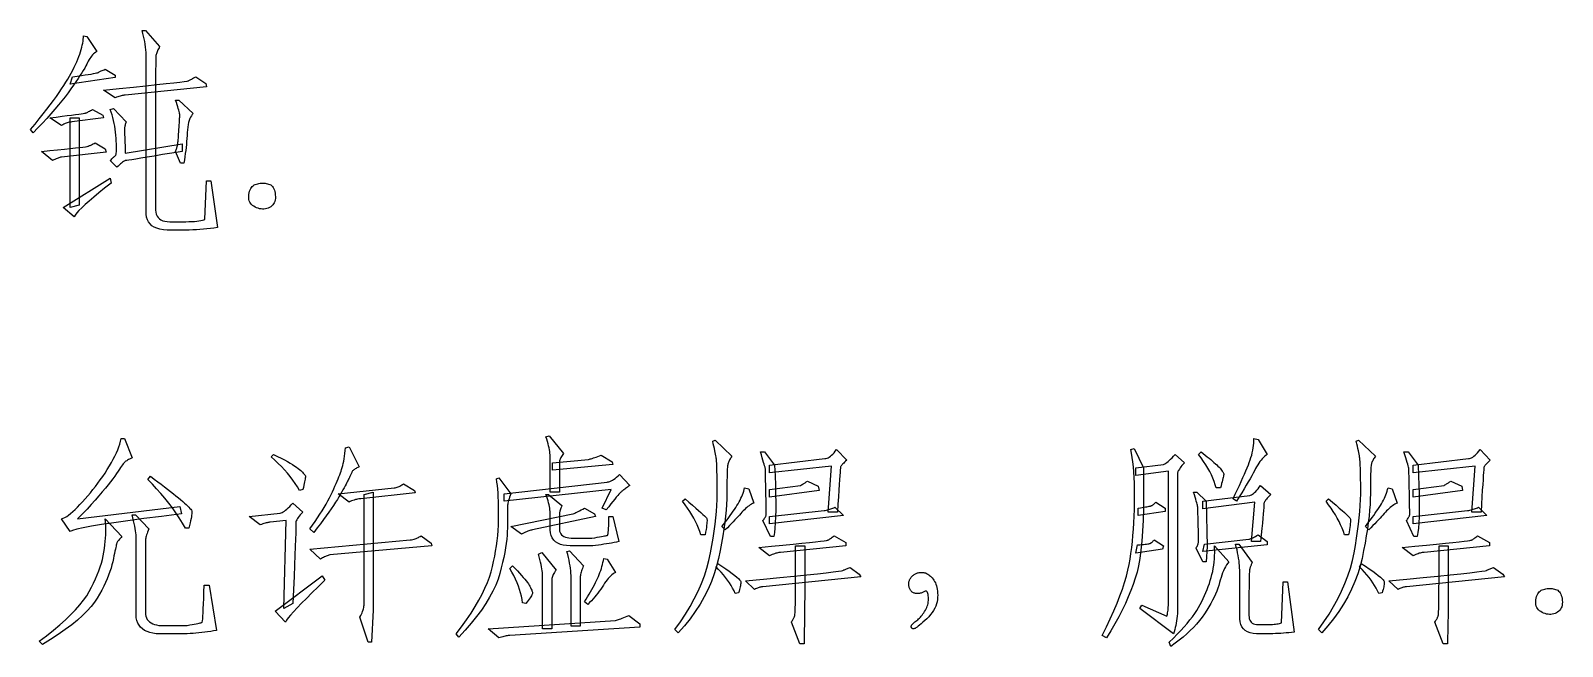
# Model space of a CAD drawing. Extents: x 0 to 420, y 0 to 297.
# Drawn here: x 310.85 to 342.99, y 127.74 to 140.65 of the extents above; entities that cross this region are included whole.
import ezdxf

# ---------------------------------------------------------------- set-up
doc = ezdxf.new("R2010")
doc.units = 0

msp = doc.modelspace()

# ---------------------------------------------------------------- linework, layer by layer
at = {"color": 7, "lineweight": 25}
for points in [[(312.048, 139.981), (312.032, 139.947), (312.012, 139.908), (311.987, 139.864), (311.958, 139.816), (311.925, 139.763), (311.888, 139.705), (311.847, 139.643), (311.801, 139.576), (311.751, 139.504), (311.697, 139.427), (311.638, 139.347), (311.575, 139.264), (311.507, 139.178), (311.435, 139.09), (311.358, 138.999), (311.277, 138.905), (311.191, 138.809), (311.101, 138.71), (311.005, 138.608), (310.906, 138.504), (310.853, 138.574), (310.945, 138.688), (311.033, 138.797), (311.115, 138.901), (311.192, 139.001), (311.264, 139.095), (311.331, 139.185), (311.393, 139.27), (311.449, 139.351), (311.501, 139.426), (311.547, 139.497), (311.59, 139.565), (311.63, 139.631), (311.668, 139.696), (311.703, 139.759), (311.736, 139.82), (311.767, 139.88), (311.795, 139.938), (311.82, 139.995), (311.843, 140.05), (311.864, 140.104), (311.882, 140.156), (311.899, 140.206), (311.913, 140.254), (311.926, 140.301), (311.936, 140.345), (311.945, 140.389), (311.952, 140.43), (311.957, 140.469), (311.959, 140.507), (311.96, 140.543), (312.031, 140.526), (312.242, 140.209), (312.218, 140.194), (312.195, 140.178), (312.173, 140.159), (312.152, 140.139), (312.132, 140.117), (312.113, 140.093), (312.095, 140.068), (312.079, 140.041), (312.063, 140.012)], [(313.481, 140.113), (313.479, 140.066), (313.478, 139.958), (313.476, 139.789), (313.475, 139.559), (313.474, 139.267), (313.474, 138.913), (313.473, 138.499), (313.473, 138.023), (313.472, 137.486), (313.472, 136.887), (313.478, 136.84), (313.49, 136.798), (313.506, 136.761), (313.528, 136.729), (313.556, 136.702), (313.588, 136.68), (313.626, 136.663), (313.669, 136.651), (313.717, 136.643), (313.771, 136.641), (314.035, 136.641), (314.106, 136.641), (314.172, 136.643), (314.232, 136.646), (314.288, 136.649), (314.338, 136.654), (314.383, 136.66), (314.422, 136.667), (314.457, 136.675), (314.486, 136.684), (314.509, 136.694), (314.544, 137.502), (314.632, 137.502), (314.773, 136.518), (314.699, 136.508), (314.625, 136.499), (314.551, 136.491), (314.478, 136.484), (314.404, 136.478), (314.33, 136.474), (314.256, 136.47), (314.182, 136.467), (314.108, 136.466), (314.035, 136.465), (313.718, 136.465), (313.638, 136.472), (313.566, 136.484), (313.502, 136.503), (313.445, 136.527), (313.397, 136.557), (313.358, 136.594), (313.326, 136.636), (313.302, 136.684), (313.286, 136.739), (313.279, 136.799), (313.279, 140.069), (313.278, 140.128), (313.275, 140.187), (313.271, 140.246), (313.265, 140.305), (313.257, 140.363), (313.247, 140.421), (313.236, 140.478), (313.223, 140.536), (313.208, 140.592), (313.191, 140.649), (313.261, 140.649), (313.56, 140.315), (313.547, 140.291), (313.534, 140.267), (313.523, 140.245), (313.514, 140.223), (313.505, 140.203), (313.498, 140.183), (313.492, 140.164), (313.487, 140.146), (313.483, 140.129)], [(312.628, 139.717), (312.628, 139.664), (311.679, 139.524), (311.732, 139.682), (311.829, 139.695), (311.917, 139.708), (311.994, 139.719), (312.062, 139.73), (312.121, 139.739), (312.17, 139.747), (312.209, 139.755), (312.238, 139.761), (312.258, 139.766), (312.268, 139.77), (312.274, 139.774), (312.282, 139.778), (312.293, 139.784), (312.305, 139.789), (312.319, 139.796), (312.335, 139.804), (312.352, 139.812), (312.372, 139.82), (312.394, 139.83), (312.417, 139.84)], [(314.527, 139.541), (314.544, 139.471), (312.839, 139.295), (312.825, 139.295), (312.808, 139.293), (312.791, 139.29), (312.772, 139.287), (312.751, 139.282), (312.73, 139.276), (312.706, 139.269), (312.682, 139.261), (312.656, 139.252), (312.628, 139.242), (312.382, 139.401), (312.713, 139.434), (313.01, 139.465), (313.273, 139.492), (313.502, 139.516), (313.696, 139.537), (313.857, 139.555), (313.983, 139.569), (314.075, 139.581), (314.134, 139.589), (314.158, 139.594), (314.166, 139.598), (314.175, 139.603), (314.187, 139.609), (314.2, 139.617), (314.215, 139.625), (314.232, 139.634), (314.25, 139.644), (314.27, 139.656), (314.292, 139.668), (314.316, 139.682)], [(313.894, 139.19), (313.964, 139.19), (314.263, 138.908), (314.243, 138.889), (314.225, 138.865), (314.208, 138.836), (314.193, 138.803), (314.18, 138.766), (314.168, 138.724), (314.159, 138.678), (314.151, 138.627), (314.145, 138.572), (314.14, 138.513), (314.136, 138.451), (314.132, 138.389), (314.126, 138.326), (314.12, 138.263), (314.114, 138.199), (314.106, 138.134), (314.098, 138.069), (314.09, 138.004), (314.08, 137.938), (314.07, 137.871), (314, 137.871), (313.894, 138.117), (313.901, 138.135), (313.907, 138.151), (313.913, 138.167), (313.918, 138.182), (313.923, 138.197), (313.927, 138.21), (313.93, 138.223), (313.933, 138.236), (313.936, 138.247), (313.938, 138.258), (313.94, 138.271), (313.942, 138.288), (313.944, 138.309), (313.946, 138.334), (313.949, 138.364), (313.952, 138.397), (313.955, 138.435), (313.958, 138.477), (313.961, 138.524), (313.964, 138.574), (313.968, 138.625), (313.971, 138.671), (313.973, 138.713), (313.976, 138.75), (313.978, 138.783), (313.979, 138.812), (313.98, 138.836), (313.981, 138.856), (313.982, 138.871), (313.982, 138.882), (313.981, 138.893), (313.978, 138.908), (313.974, 138.928), (313.968, 138.952), (313.96, 138.981), (313.95, 139.014), (313.939, 139.051), (313.926, 139.093), (313.911, 139.139)], [(311.503, 138.662), (311.257, 138.821), (311.391, 138.837), (311.512, 138.853), (311.619, 138.866), (311.713, 138.878), (311.793, 138.889), (311.861, 138.898), (311.914, 138.905), (311.955, 138.911), (311.982, 138.915), (311.996, 138.917), (312.004, 138.92), (312.013, 138.923), (312.025, 138.928), (312.038, 138.934), (312.053, 138.941), (312.069, 138.95), (312.088, 138.96), (312.108, 138.971), (312.13, 138.983), (312.154, 138.996), (312.365, 138.873), (312.382, 138.821), (311.714, 138.733), (311.696, 138.732), (311.678, 138.73), (311.658, 138.726), (311.638, 138.721), (311.618, 138.715), (311.596, 138.707), (311.574, 138.698), (311.551, 138.688), (311.528, 138.676)], [(314.035, 138.117), (313.817, 138.081), (313.622, 138.048), (313.448, 138.019), (313.296, 137.994), (313.167, 137.972), (313.059, 137.955), (312.973, 137.941), (312.91, 137.932), (312.868, 137.926), (312.848, 137.924), (312.838, 137.923), (312.827, 137.918), (312.813, 137.911), (312.798, 137.902), (312.78, 137.889), (312.761, 137.873), (312.739, 137.855), (312.716, 137.834), (312.691, 137.81), (312.664, 137.783), (312.523, 137.924), (312.54, 137.941), (312.556, 137.957), (312.57, 137.971), (312.583, 137.985), (312.595, 137.997), (312.606, 138.007), (312.616, 138.017), (312.624, 138.025), (312.631, 138.032), (312.637, 138.038), (312.642, 138.047), (312.646, 138.061), (312.649, 138.081), (312.651, 138.107), (312.653, 138.139), (312.653, 138.178), (312.653, 138.222), (312.651, 138.272), (312.649, 138.328), (312.646, 138.39), (312.642, 138.455), (312.635, 138.518), (312.628, 138.581), (312.618, 138.643), (312.606, 138.704), (312.593, 138.764), (312.578, 138.824), (312.562, 138.882), (312.543, 138.94), (312.523, 138.996), (312.593, 139.014), (312.857, 138.733), (312.85, 138.715), (312.844, 138.698), (312.839, 138.682), (312.834, 138.665), (312.831, 138.649), (312.827, 138.634), (312.825, 138.618), (312.823, 138.603), (312.822, 138.589), (312.822, 138.574), (312.822, 138.557), (312.822, 138.532), (312.823, 138.501), (312.825, 138.462), (312.826, 138.416), (312.828, 138.364), (312.83, 138.304), (312.833, 138.237), (312.836, 138.163), (312.839, 138.082), (314.035, 138.276)], [(311.679, 136.94), (311.679, 138.821), (311.873, 138.821), (311.873, 136.992)], [(311.082, 138.117), (311.259, 138.134), (311.419, 138.15), (311.561, 138.164), (311.685, 138.177), (311.791, 138.188), (311.88, 138.198), (311.951, 138.206), (312.004, 138.213), (312.039, 138.219), (312.057, 138.223), (312.067, 138.227), (312.077, 138.231), (312.089, 138.237), (312.102, 138.243), (312.116, 138.249), (312.132, 138.257), (312.149, 138.265), (312.167, 138.274), (312.186, 138.283), (312.207, 138.293), (312.417, 138.17), (312.435, 138.1), (311.503, 137.994), (311.492, 137.994), (311.479, 137.992), (311.464, 137.988), (311.447, 137.983), (311.429, 137.977), (311.409, 137.969), (311.387, 137.96), (311.363, 137.949), (311.337, 137.937), (311.31, 137.924)], [(312.541, 137.449), (312.406, 137.344), (312.285, 137.247), (312.176, 137.157), (312.079, 137.075), (311.996, 137.001), (311.925, 136.935), (311.866, 136.876), (311.821, 136.825), (311.787, 136.782), (311.767, 136.746), (311.539, 136.94), (312.523, 137.555)], [(315.863, 136.94), (315.835, 136.927), (315.806, 136.918), (315.777, 136.911), (315.747, 136.907), (315.718, 136.907), (315.688, 136.909), (315.657, 136.915), (315.627, 136.923), (315.595, 136.934), (315.564, 136.949), (315.534, 136.965), (315.508, 136.984), (315.486, 137.005), (315.467, 137.029), (315.452, 137.054), (315.441, 137.081), (315.433, 137.111), (315.429, 137.143), (315.429, 137.176), (315.432, 137.212), (315.438, 137.248), (315.447, 137.28), (315.457, 137.309), (315.47, 137.336), (315.485, 137.359), (315.502, 137.38), (315.521, 137.397), (315.542, 137.412), (315.565, 137.423), (315.59, 137.432), (315.617, 137.438), (315.643, 137.443), (315.669, 137.447), (315.694, 137.449), (315.72, 137.449), (315.745, 137.449), (315.771, 137.447), (315.796, 137.443), (315.821, 137.438), (315.845, 137.432), (315.869, 137.423), (315.89, 137.412), (315.91, 137.397), (315.927, 137.378), (315.942, 137.357), (315.955, 137.333), (315.966, 137.305), (315.975, 137.274), (315.981, 137.24), (315.986, 137.203), (315.988, 137.166), (315.987, 137.131), (315.982, 137.098), (315.975, 137.068), (315.964, 137.041), (315.95, 137.016), (315.933, 136.993), (315.913, 136.973), (315.889, 136.955)], [(314.017, 130.514), (313.601, 130.463), (313.226, 130.415), (312.891, 130.37), (312.597, 130.328), (312.343, 130.29), (312.129, 130.254), (311.956, 130.222), (311.823, 130.193), (311.731, 130.167), (311.679, 130.145), (311.503, 130.408), (311.536, 130.422), (311.572, 130.44), (311.609, 130.463), (311.65, 130.491), (311.692, 130.525), (311.738, 130.564), (311.785, 130.607), (311.835, 130.656), (311.888, 130.71), (311.943, 130.769), (311.999, 130.831), (312.054, 130.894), (312.108, 130.959), (312.161, 131.025), (312.213, 131.092), (312.265, 131.16), (312.315, 131.23), (312.365, 131.3), (312.414, 131.372), (312.461, 131.446), (312.507, 131.519), (312.549, 131.59), (312.587, 131.659), (312.622, 131.727), (312.653, 131.793), (312.68, 131.857), (312.703, 131.919), (312.723, 131.98), (312.739, 132.039), (312.751, 132.096), (312.822, 132.096), (312.98, 131.692), (312.953, 131.678), (312.928, 131.665), (312.906, 131.653), (312.886, 131.641), (312.868, 131.63), (312.852, 131.62), (312.839, 131.61), (312.828, 131.602), (312.819, 131.594), (312.813, 131.586), (312.806, 131.577), (312.795, 131.562), (312.781, 131.541), (312.762, 131.516), (312.74, 131.485), (312.715, 131.449), (312.686, 131.408), (312.653, 131.361), (312.616, 131.309), (312.576, 131.252), (312.53, 131.19), (312.479, 131.123), (312.421, 131.051), (312.356, 130.974), (312.286, 130.892), (312.209, 130.805), (312.125, 130.713), (312.036, 130.617), (311.94, 130.515), (311.837, 130.408), (313.982, 130.672)], [(322.033, 131.78), (322.016, 131.759), (322.001, 131.738), (321.988, 131.719), (321.976, 131.699), (321.967, 131.681), (321.959, 131.663), (321.953, 131.645), (321.948, 131.628), (321.946, 131.611), (321.945, 131.595), (321.945, 131.575), (321.945, 131.545), (321.945, 131.506), (321.945, 131.457), (321.945, 131.399), (321.945, 131.332), (321.945, 131.256), (321.945, 131.17), (321.945, 131.075), (321.945, 130.971), (321.751, 130.971), (321.751, 131.727), (321.751, 131.756), (321.748, 131.788), (321.744, 131.822), (321.737, 131.859), (321.729, 131.898), (321.72, 131.94), (321.708, 131.984), (321.695, 132.031), (321.68, 132.08), (321.664, 132.131), (321.734, 132.149)], [(336.148, 130.778), (336.078, 130.83), (336.125, 130.93), (336.17, 131.024), (336.212, 131.113), (336.251, 131.197), (336.286, 131.276), (336.319, 131.35), (336.349, 131.419), (336.376, 131.483), (336.4, 131.541), (336.42, 131.595), (336.439, 131.646), (336.455, 131.697), (336.47, 131.747), (336.482, 131.798), (336.493, 131.848), (336.502, 131.898), (336.508, 131.948), (336.513, 131.997), (336.516, 132.047), (336.517, 132.096), (336.605, 132.078), (336.798, 131.762), (336.771, 131.743), (336.743, 131.722), (336.717, 131.698), (336.691, 131.672), (336.667, 131.643), (336.642, 131.612), (336.619, 131.579), (336.596, 131.543), (336.574, 131.504), (336.552, 131.463), (336.529, 131.418), (336.502, 131.368), (336.472, 131.313), (336.437, 131.252), (336.398, 131.186), (336.356, 131.115), (336.31, 131.039), (336.26, 130.957), (336.206, 130.87)], [(315.951, 131.762), (316.032, 131.721), (316.107, 131.682), (316.177, 131.645), (316.24, 131.61), (316.298, 131.577), (316.349, 131.547), (316.395, 131.518), (316.434, 131.492), (316.468, 131.468), (316.496, 131.446), (316.519, 131.425), (316.54, 131.406), (316.558, 131.389), (316.574, 131.372), (316.588, 131.358), (316.599, 131.344), (316.608, 131.332), (316.614, 131.322), (316.617, 131.313), (316.619, 131.305), (316.618, 131.296), (316.617, 131.282), (316.614, 131.265), (316.61, 131.243), (316.605, 131.217), (316.6, 131.187), (316.593, 131.152), (316.585, 131.114), (316.576, 131.071), (316.566, 131.024), (316.496, 131.006), (316.452, 131.08), (316.404, 131.152), (316.353, 131.224), (316.299, 131.296), (316.241, 131.366), (316.179, 131.436), (316.114, 131.506), (316.046, 131.574), (315.974, 131.642), (315.898, 131.709)], [(317.594, 131.393), (317.589, 131.382), (317.583, 131.37), (317.577, 131.357), (317.57, 131.344), (317.563, 131.329), (317.556, 131.314), (317.549, 131.297), (317.541, 131.28), (317.533, 131.262), (317.524, 131.243), (317.514, 131.222), (317.502, 131.198), (317.487, 131.17), (317.47, 131.138), (317.451, 131.103), (317.43, 131.064), (317.406, 131.022), (317.38, 130.976), (317.352, 130.927), (317.322, 130.874), (317.288, 130.818), (317.25, 130.757), (317.208, 130.693), (317.161, 130.624), (317.111, 130.551), (317.056, 130.475), (316.997, 130.394), (316.934, 130.309), (316.866, 130.22), (316.794, 130.127), (316.707, 130.198), (316.765, 130.278), (316.82, 130.356), (316.872, 130.432), (316.922, 130.507), (316.968, 130.58), (317.011, 130.651), (317.052, 130.72), (317.089, 130.788), (317.123, 130.854), (317.155, 130.918), (317.184, 130.98), (317.211, 131.039), (317.237, 131.095), (317.26, 131.149), (317.282, 131.199), (317.302, 131.247), (317.321, 131.292), (317.338, 131.334), (317.353, 131.374), (317.366, 131.41), (317.378, 131.447), (317.389, 131.486), (317.4, 131.529), (317.411, 131.574), (317.421, 131.621), (317.43, 131.672), (317.439, 131.725), (317.447, 131.782), (317.455, 131.841), (317.462, 131.903), (317.533, 131.92), (317.744, 131.498), (317.72, 131.488), (317.698, 131.477), (317.679, 131.467), (317.661, 131.456), (317.645, 131.446), (317.631, 131.435), (317.619, 131.424), (317.609, 131.414), (317.6, 131.403)], [(325.118, 129.697), (325.146, 129.854), (325.171, 130.006), (325.193, 130.154), (325.212, 130.296), (325.228, 130.433), (325.24, 130.565), (325.249, 130.691), (325.255, 130.813), (325.258, 130.93), (325.258, 131.041), (325.257, 131.146), (325.255, 131.241), (325.253, 131.326), (325.251, 131.403), (325.25, 131.47), (325.248, 131.527), (325.246, 131.576), (325.244, 131.615), (325.242, 131.645), (325.241, 131.665), (325.238, 131.683), (325.235, 131.706), (325.23, 131.733), (325.224, 131.764), (325.217, 131.799), (325.208, 131.839), (325.198, 131.884), (325.187, 131.932), (325.175, 131.986), (325.162, 132.043), (325.214, 132.061), (325.566, 131.727), (325.552, 131.706), (325.54, 131.686), (325.528, 131.666), (325.518, 131.647), (325.509, 131.628), (325.501, 131.61), (325.493, 131.592), (325.487, 131.575), (325.482, 131.558), (325.478, 131.542), (325.475, 131.522), (325.472, 131.493), (325.469, 131.454), (325.467, 131.407), (325.465, 131.351), (325.463, 131.286), (325.462, 131.212), (325.461, 131.129), (325.461, 131.037), (325.46, 130.936), (325.459, 130.827), (325.453, 130.713), (325.445, 130.593), (325.432, 130.466), (325.417, 130.334), (325.397, 130.195), (325.374, 130.051), (325.348, 129.901), (325.318, 129.745), (325.285, 129.582), (325.245, 129.418), (325.195, 129.255), (325.135, 129.095), (325.065, 128.935), (324.986, 128.778), (324.897, 128.623), (324.797, 128.469), (324.688, 128.317), (324.57, 128.166), (324.441, 128.018), (324.371, 128.088), (324.486, 128.25), (324.592, 128.411), (324.689, 128.573), (324.777, 128.734), (324.856, 128.895), (324.926, 129.055), (324.988, 129.216), (325.04, 129.376), (325.083, 129.537)], [(326.269, 131.446), (326.268, 131.456), (326.265, 131.472), (326.26, 131.494), (326.252, 131.522), (326.243, 131.555), (326.231, 131.595), (326.217, 131.641), (326.202, 131.693), (326.184, 131.751), (326.164, 131.815), (326.251, 131.815), (326.462, 131.533), (326.472, 131.316), (326.479, 131.114), (326.483, 130.926), (326.485, 130.754), (326.484, 130.597), (326.481, 130.456), (326.476, 130.329), (326.468, 130.217), (326.458, 130.121), (326.445, 130.039), (326.375, 130.039), (326.216, 130.373), (326.23, 130.39), (326.242, 130.407), (326.252, 130.422), (326.261, 130.437), (326.269, 130.45), (326.275, 130.463), (326.28, 130.475), (326.284, 130.486), (326.286, 130.496), (326.287, 130.505), (326.287, 130.518), (326.286, 130.538), (326.286, 130.566), (326.285, 130.602), (326.284, 130.646), (326.283, 130.697), (326.282, 130.756), (326.281, 130.823), (326.28, 130.898), (326.278, 130.98), (326.276, 131.062), (326.275, 131.136), (326.273, 131.203), (326.272, 131.261), (326.271, 131.312), (326.27, 131.354), (326.27, 131.389), (326.269, 131.416), (326.269, 131.435)], [(326.357, 131.533), (327.517, 131.674), (327.539, 131.676), (327.561, 131.682), (327.584, 131.691), (327.607, 131.705), (327.631, 131.722), (327.656, 131.744), (327.682, 131.769), (327.708, 131.798), (327.735, 131.831), (327.763, 131.867), (327.974, 131.639), (327.951, 131.618), (327.929, 131.599), (327.911, 131.581), (327.894, 131.564), (327.88, 131.549), (327.868, 131.535), (327.858, 131.521), (327.85, 131.51), (327.845, 131.499), (327.842, 131.49), (327.84, 131.472), (327.837, 131.438), (327.833, 131.386), (327.828, 131.318), (327.823, 131.232), (327.816, 131.13), (327.808, 131.01), (327.8, 130.874), (327.791, 130.72), (327.781, 130.549), (327.587, 130.549), (327.658, 131.516), (326.357, 131.375)], [(334.197, 131.481), (334.202, 131.177), (334.203, 130.893), (334.2, 130.627), (334.193, 130.38), (334.181, 130.151), (334.166, 129.942), (334.147, 129.751), (334.124, 129.579), (334.096, 129.426), (334.065, 129.292), (334.028, 129.166), (333.986, 129.037), (333.937, 128.906), (333.882, 128.772), (333.821, 128.635), (333.754, 128.496), (333.68, 128.354), (333.601, 128.209), (333.515, 128.062), (333.423, 127.912), (333.335, 127.965), (333.423, 128.145), (333.504, 128.317), (333.578, 128.483), (333.645, 128.642), (333.705, 128.793), (333.757, 128.939), (333.803, 129.077), (333.842, 129.208), (333.873, 129.333), (333.898, 129.45), (333.918, 129.566), (333.936, 129.685), (333.953, 129.807), (333.967, 129.933), (333.979, 130.061), (333.99, 130.193), (333.998, 130.328), (334.005, 130.466), (334.009, 130.607), (334.012, 130.751), (334.013, 130.894), (334.012, 131.029), (334.009, 131.158), (334.004, 131.28), (333.997, 131.395), (333.988, 131.503), (333.977, 131.605), (333.964, 131.699), (333.95, 131.787), (333.933, 131.867), (334.003, 131.885)], [(334.917, 128.475), (334.913, 128.423), (334.908, 128.372), (334.902, 128.321), (334.895, 128.272), (334.887, 128.224), (334.877, 128.177), (334.867, 128.132), (334.856, 128.087), (334.843, 128.043), (334.83, 128), (334.126, 128.528), (334.162, 128.598), (334.689, 128.369), (334.696, 128.391), (334.702, 128.415), (334.707, 128.441), (334.711, 128.468), (334.715, 128.497), (334.719, 128.528), (334.721, 128.56), (334.723, 128.594), (334.724, 128.63), (334.724, 128.668), (334.724, 131.41), (334.039, 131.323), (334.039, 131.481), (334.619, 131.551), (334.634, 131.556), (334.651, 131.565), (334.67, 131.577), (334.692, 131.593), (334.715, 131.613), (334.741, 131.635), (334.769, 131.662), (334.799, 131.692), (334.831, 131.725), (334.865, 131.762), (335.058, 131.586), (335.031, 131.556), (335.007, 131.527), (334.986, 131.501), (334.968, 131.477), (334.953, 131.454), (334.94, 131.434), (334.93, 131.416), (334.923, 131.401), (334.919, 131.387), (334.917, 131.375), (334.917, 131.337), (334.917, 131.242), (334.917, 131.092), (334.917, 130.886), (334.917, 130.624), (334.917, 130.306), (334.917, 129.932), (334.917, 129.502), (334.917, 129.016)], [(335.884, 131.349), (335.884, 131.338), (335.881, 131.323), (335.878, 131.304), (335.873, 131.281), (335.867, 131.254), (335.859, 131.223), (335.85, 131.188), (335.839, 131.149), (335.827, 131.106), (335.814, 131.059), (335.726, 131.059), (335.707, 131.126), (335.683, 131.194), (335.656, 131.262), (335.625, 131.332), (335.59, 131.402), (335.551, 131.472), (335.508, 131.544), (335.462, 131.616), (335.411, 131.689), (335.357, 131.762), (335.41, 131.815), (335.454, 131.78), (335.497, 131.747), (335.537, 131.714), (335.576, 131.683), (335.612, 131.652), (335.646, 131.623), (335.678, 131.594), (335.708, 131.567), (335.736, 131.541), (335.761, 131.516), (335.785, 131.492), (335.806, 131.47), (335.824, 131.449), (335.84, 131.43), (335.854, 131.413), (335.865, 131.397), (335.873, 131.382), (335.879, 131.37), (335.883, 131.358)], [(338.618, 129.697), (338.646, 129.854), (338.671, 130.006), (338.693, 130.154), (338.712, 130.296), (338.728, 130.433), (338.74, 130.565), (338.749, 130.691), (338.755, 130.813), (338.758, 130.93), (338.758, 131.041), (338.757, 131.146), (338.755, 131.241), (338.753, 131.326), (338.751, 131.403), (338.75, 131.47), (338.748, 131.527), (338.746, 131.576), (338.744, 131.615), (338.742, 131.645), (338.741, 131.665), (338.738, 131.683), (338.735, 131.706), (338.73, 131.733), (338.724, 131.764), (338.717, 131.799), (338.708, 131.839), (338.698, 131.884), (338.687, 131.932), (338.675, 131.986), (338.662, 132.043), (338.714, 132.061), (339.066, 131.727), (339.052, 131.706), (339.04, 131.686), (339.028, 131.666), (339.018, 131.647), (339.009, 131.628), (339.001, 131.61), (338.993, 131.592), (338.987, 131.575), (338.982, 131.558), (338.978, 131.542), (338.975, 131.522), (338.972, 131.493), (338.969, 131.454), (338.967, 131.407), (338.965, 131.351), (338.963, 131.286), (338.962, 131.212), (338.961, 131.129), (338.961, 131.037), (338.96, 130.936), (338.959, 130.827), (338.953, 130.713), (338.945, 130.593), (338.932, 130.466), (338.917, 130.334), (338.897, 130.195), (338.874, 130.051), (338.848, 129.901), (338.818, 129.745), (338.785, 129.582), (338.745, 129.418), (338.695, 129.255), (338.635, 129.095), (338.565, 128.935), (338.486, 128.778), (338.397, 128.623), (338.297, 128.469), (338.188, 128.317), (338.07, 128.166), (337.941, 128.018), (337.871, 128.088), (337.986, 128.25), (338.092, 128.411), (338.189, 128.573), (338.277, 128.734), (338.356, 128.895), (338.426, 129.055), (338.488, 129.216), (338.54, 129.376), (338.583, 129.537)], [(339.769, 131.446), (339.768, 131.456), (339.765, 131.472), (339.76, 131.494), (339.752, 131.522), (339.743, 131.555), (339.731, 131.595), (339.717, 131.641), (339.702, 131.693), (339.684, 131.751), (339.664, 131.815), (339.751, 131.815), (339.962, 131.533), (339.972, 131.316), (339.979, 131.114), (339.983, 130.926), (339.985, 130.754), (339.984, 130.597), (339.981, 130.456), (339.976, 130.329), (339.968, 130.217), (339.958, 130.121), (339.945, 130.039), (339.875, 130.039), (339.716, 130.373), (339.73, 130.39), (339.742, 130.407), (339.752, 130.422), (339.761, 130.437), (339.769, 130.45), (339.775, 130.463), (339.78, 130.475), (339.784, 130.486), (339.786, 130.496), (339.787, 130.505), (339.787, 130.518), (339.786, 130.538), (339.786, 130.566), (339.785, 130.602), (339.784, 130.646), (339.783, 130.697), (339.782, 130.756), (339.781, 130.823), (339.78, 130.898), (339.778, 130.98), (339.776, 131.062), (339.775, 131.136), (339.773, 131.203), (339.772, 131.261), (339.771, 131.312), (339.77, 131.354), (339.77, 131.389), (339.769, 131.416), (339.769, 131.435)], [(339.857, 131.533), (341.017, 131.674), (341.039, 131.676), (341.061, 131.682), (341.084, 131.691), (341.107, 131.705), (341.131, 131.722), (341.156, 131.744), (341.182, 131.769), (341.208, 131.798), (341.235, 131.831), (341.263, 131.867), (341.474, 131.639), (341.451, 131.618), (341.429, 131.599), (341.411, 131.581), (341.394, 131.564), (341.38, 131.549), (341.368, 131.535), (341.358, 131.521), (341.35, 131.51), (341.345, 131.499), (341.342, 131.49), (341.34, 131.472), (341.337, 131.438), (341.333, 131.386), (341.328, 131.318), (341.323, 131.232), (341.316, 131.13), (341.308, 131.01), (341.3, 130.874), (341.291, 130.72), (341.281, 130.549), (341.087, 130.549), (341.158, 131.516), (339.857, 131.375)], [(321.804, 131.586), (322.56, 131.657), (322.575, 131.661), (322.593, 131.666), (322.613, 131.672), (322.636, 131.679), (322.661, 131.687), (322.689, 131.697), (322.719, 131.707), (322.751, 131.718), (322.786, 131.731), (322.824, 131.744), (323.052, 131.604), (323.07, 131.551), (321.804, 131.428)], [(314.237, 130.567), (314.238, 130.554), (314.237, 130.536), (314.235, 130.513), (314.231, 130.485), (314.226, 130.452), (314.219, 130.415), (314.21, 130.372), (314.2, 130.325), (314.189, 130.272), (314.175, 130.215), (314.105, 130.215), (314.04, 130.323), (313.972, 130.43), (313.901, 130.536), (313.827, 130.64), (313.749, 130.742), (313.668, 130.844), (313.585, 130.944), (313.497, 131.042), (313.407, 131.139), (313.314, 131.235), (313.367, 131.305), (313.446, 131.246), (313.521, 131.19), (313.593, 131.135), (313.662, 131.083), (313.727, 131.033), (313.789, 130.984), (313.847, 130.938), (313.901, 130.894), (313.952, 130.853), (314, 130.813), (314.043, 130.776), (314.082, 130.741), (314.117, 130.709), (314.147, 130.681), (314.173, 130.655), (314.195, 130.631), (314.212, 130.611), (314.225, 130.593), (314.233, 130.579)], [(318.904, 131.006), (318.921, 130.953), (317.779, 130.83), (317.757, 130.83), (317.735, 130.828), (317.712, 130.824), (317.689, 130.819), (317.665, 130.813), (317.64, 130.805), (317.614, 130.796), (317.588, 130.785), (317.56, 130.773), (317.533, 130.76), (317.304, 130.936), (318.482, 131.059), (318.503, 131.063), (318.523, 131.068), (318.544, 131.074), (318.564, 131.081), (318.583, 131.09), (318.602, 131.099), (318.621, 131.109), (318.639, 131.121), (318.658, 131.133), (318.675, 131.147)], [(319.835, 127.93), (319.783, 128), (319.894, 128.149), (319.998, 128.294), (320.092, 128.435), (320.178, 128.571), (320.255, 128.703), (320.324, 128.831), (320.384, 128.955), (320.435, 129.075), (320.478, 129.19), (320.512, 129.301), (320.541, 129.41), (320.566, 129.519), (320.589, 129.627), (320.609, 129.736), (320.626, 129.844), (320.641, 129.952), (320.652, 130.06), (320.661, 130.167), (320.667, 130.275), (320.67, 130.382), (320.672, 130.487), (320.671, 130.588), (320.67, 130.686), (320.668, 130.779), (320.664, 130.868), (320.659, 130.953), (320.653, 131.034), (320.645, 131.111), (320.636, 131.183), (320.626, 131.252), (320.679, 131.27), (320.925, 130.936), (320.912, 130.898), (320.9, 130.863), (320.889, 130.829), (320.88, 130.798), (320.873, 130.769), (320.866, 130.742), (320.861, 130.717), (320.858, 130.694), (320.856, 130.673), (320.855, 130.655), (320.855, 130.634), (320.855, 130.609), (320.855, 130.578), (320.855, 130.542), (320.855, 130.501), (320.855, 130.454), (320.855, 130.402), (320.855, 130.345), (320.855, 130.283), (320.855, 130.215), (320.853, 130.142), (320.849, 130.065), (320.841, 129.982), (320.83, 129.895), (320.815, 129.802), (320.798, 129.705), (320.777, 129.602), (320.754, 129.495), (320.727, 129.383), (320.697, 129.266), (320.66, 129.145), (320.612, 129.021), (320.553, 128.895), (320.483, 128.765), (320.402, 128.633), (320.311, 128.498), (320.208, 128.36), (320.095, 128.22), (319.971, 128.076)], [(322.841, 130.637), (323.035, 131.024), (320.785, 130.778), (320.785, 130.936), (322.947, 131.182), (322.965, 131.184), (322.985, 131.188), (323.007, 131.196), (323.031, 131.207), (323.057, 131.221), (323.084, 131.239), (323.113, 131.259), (323.144, 131.283), (323.176, 131.31), (323.21, 131.34), (323.421, 131.112), (323.397, 131.094), (323.375, 131.078), (323.354, 131.063), (323.334, 131.048), (323.316, 131.035), (323.299, 131.022), (323.284, 131.01), (323.27, 130.999), (323.257, 130.989), (323.246, 130.98), (323.233, 130.968), (323.216, 130.951), (323.195, 130.927), (323.17, 130.898), (323.14, 130.863), (323.106, 130.823), (323.068, 130.776), (323.026, 130.724), (322.98, 130.666), (322.929, 130.602)], [(326.357, 131.024), (327.007, 131.112), (327.025, 131.122), (327.041, 131.132), (327.057, 131.142), (327.072, 131.151), (327.086, 131.16), (327.1, 131.169), (327.113, 131.177), (327.125, 131.185), (327.137, 131.192), (327.148, 131.199), (327.376, 131.094), (327.394, 131.006), (326.357, 130.866)], [(335.445, 130.619), (335.445, 130.778), (336.429, 130.901), (336.447, 130.906), (336.466, 130.915), (336.487, 130.927), (336.508, 130.943), (336.53, 130.962), (336.554, 130.985), (336.578, 131.011), (336.604, 131.041), (336.63, 131.075), (336.658, 131.112), (336.869, 130.918), (336.842, 130.891), (336.818, 130.866), (336.797, 130.843), (336.779, 130.821), (336.763, 130.802), (336.751, 130.784), (336.741, 130.769), (336.734, 130.755), (336.729, 130.743), (336.728, 130.734), (336.727, 130.718), (336.725, 130.688), (336.722, 130.643), (336.717, 130.585), (336.71, 130.512), (336.703, 130.425), (336.694, 130.323), (336.683, 130.208), (336.671, 130.078), (336.658, 129.934), (336.464, 129.934), (336.535, 130.76)], [(339.857, 131.024), (340.507, 131.112), (340.525, 131.122), (340.541, 131.132), (340.557, 131.142), (340.572, 131.151), (340.586, 131.16), (340.6, 131.169), (340.613, 131.177), (340.625, 131.185), (340.637, 131.192), (340.648, 131.199), (340.876, 131.094), (340.894, 131.006), (339.857, 130.866)], [(317.849, 130.918), (318.042, 130.971), (318.042, 128.492), (318.007, 127.824), (317.937, 127.824), (317.761, 128.352), (317.778, 128.383), (317.793, 128.413), (317.806, 128.443), (317.817, 128.471), (317.827, 128.499), (317.835, 128.526), (317.841, 128.552), (317.846, 128.577), (317.848, 128.601), (317.849, 128.624), (317.849, 128.668), (317.849, 128.753), (317.849, 128.879), (317.849, 129.046), (317.849, 129.255), (317.849, 129.505), (317.849, 129.796), (317.849, 130.129), (317.849, 130.503)], [(322.191, 130.004), (322.63, 130.004), (322.687, 130.014), (322.739, 130.024), (322.785, 130.032), (322.826, 130.039), (322.861, 130.046), (322.891, 130.052), (322.915, 130.056), (322.934, 130.06), (322.948, 130.064), (322.956, 130.066), (322.961, 130.071), (322.965, 130.084), (322.969, 130.105), (322.972, 130.133), (322.975, 130.169), (322.978, 130.212), (322.98, 130.263), (322.981, 130.322), (322.982, 130.388), (322.982, 130.461), (323.07, 130.461), (323.193, 129.934), (323.143, 129.923), (323.092, 129.913), (323.04, 129.904), (322.988, 129.895), (322.934, 129.886), (322.879, 129.877), (322.823, 129.869), (322.765, 129.861), (322.707, 129.853), (322.648, 129.846), (322.173, 129.846), (322.096, 129.849), (322.027, 129.859), (321.966, 129.876), (321.912, 129.899), (321.866, 129.929), (321.827, 129.966), (321.797, 130.01), (321.774, 130.06), (321.759, 130.117), (321.751, 130.18), (321.751, 130.532), (321.751, 130.564), (321.748, 130.598), (321.744, 130.633), (321.737, 130.669), (321.729, 130.707), (321.72, 130.747), (321.708, 130.787), (321.695, 130.83), (321.68, 130.873), (321.664, 130.918), (321.716, 130.918), (321.998, 130.69), (321.988, 130.663), (321.979, 130.638), (321.971, 130.615), (321.964, 130.594), (321.958, 130.575), (321.953, 130.559), (321.95, 130.545), (321.947, 130.532), (321.945, 130.522), (321.945, 130.514), (321.945, 130.504), (321.945, 130.489), (321.945, 130.469), (321.945, 130.444), (321.945, 130.413), (321.945, 130.377), (321.945, 130.336), (321.945, 130.289), (321.945, 130.237), (321.945, 130.18), (321.95, 130.15), (321.96, 130.122), (321.974, 130.098), (321.993, 130.076), (322.015, 130.057), (322.042, 130.041), (322.073, 130.027), (322.108, 130.017), (322.147, 130.009)], [(324.582, 130.83), (324.665, 130.76), (324.74, 130.696), (324.807, 130.638), (324.866, 130.587), (324.916, 130.543), (324.957, 130.504), (324.99, 130.473), (325.015, 130.448), (325.031, 130.429), (325.039, 130.417), (325.041, 130.406), (325.043, 130.389), (325.043, 130.368), (325.041, 130.341), (325.039, 130.31), (325.034, 130.273), (325.029, 130.231), (325.022, 130.184), (325.013, 130.132), (325.003, 130.074), (324.916, 130.074), (324.893, 130.145), (324.866, 130.215), (324.836, 130.285), (324.803, 130.356), (324.766, 130.426), (324.726, 130.496), (324.682, 130.567), (324.634, 130.637), (324.583, 130.707), (324.529, 130.778)], [(325.671, 130.69), (325.695, 130.728), (325.717, 130.766), (325.737, 130.804), (325.756, 130.842), (325.772, 130.879), (325.787, 130.915), (325.801, 130.952), (325.812, 130.988), (325.822, 131.024), (325.83, 131.059), (325.917, 131.041), (326.023, 130.742), (325.998, 130.731), (325.974, 130.718), (325.949, 130.703), (325.924, 130.686), (325.9, 130.668), (325.875, 130.648), (325.851, 130.626), (325.826, 130.602), (325.801, 130.576), (325.777, 130.549), (325.751, 130.52), (325.723, 130.489), (325.694, 130.457), (325.662, 130.423), (325.627, 130.387), (325.591, 130.349), (325.553, 130.309), (325.512, 130.268), (325.47, 130.225), (325.425, 130.18), (325.355, 130.25), (325.393, 130.299), (325.43, 130.347), (325.465, 130.393), (325.498, 130.439), (325.531, 130.483), (325.562, 130.527), (325.591, 130.569), (325.619, 130.61), (325.646, 130.651)], [(335.357, 129.951), (335.357, 129.964), (335.357, 129.982), (335.356, 130.005), (335.356, 130.033), (335.355, 130.066), (335.354, 130.103), (335.353, 130.146), (335.351, 130.193), (335.35, 130.246), (335.348, 130.303), (335.346, 130.36), (335.345, 130.412), (335.344, 130.459), (335.343, 130.501), (335.342, 130.538), (335.341, 130.57), (335.34, 130.596), (335.34, 130.618), (335.339, 130.634), (335.339, 130.646), (335.338, 130.657), (335.336, 130.673), (335.331, 130.694), (335.325, 130.719), (335.317, 130.749), (335.308, 130.784), (335.296, 130.824), (335.283, 130.868), (335.268, 130.917), (335.251, 130.971), (335.322, 130.971), (335.515, 130.778), (335.533, 129.828), (335.515, 129.512), (335.445, 129.512), (335.304, 129.793), (335.314, 129.814), (335.323, 129.833), (335.331, 129.852), (335.338, 129.869), (335.344, 129.886), (335.349, 129.901), (335.352, 129.915), (335.355, 129.928), (335.356, 129.94)], [(338.082, 130.83), (338.165, 130.76), (338.24, 130.696), (338.307, 130.638), (338.366, 130.587), (338.416, 130.543), (338.457, 130.504), (338.49, 130.473), (338.515, 130.448), (338.531, 130.429), (338.539, 130.417), (338.541, 130.406), (338.543, 130.389), (338.543, 130.368), (338.541, 130.341), (338.539, 130.31), (338.534, 130.273), (338.529, 130.231), (338.522, 130.184), (338.513, 130.132), (338.503, 130.074), (338.416, 130.074), (338.393, 130.145), (338.366, 130.215), (338.336, 130.285), (338.303, 130.356), (338.266, 130.426), (338.226, 130.496), (338.182, 130.567), (338.134, 130.637), (338.083, 130.707), (338.029, 130.778)], [(339.171, 130.69), (339.195, 130.728), (339.217, 130.766), (339.237, 130.804), (339.256, 130.842), (339.272, 130.879), (339.287, 130.915), (339.301, 130.952), (339.312, 130.988), (339.322, 131.024), (339.33, 131.059), (339.417, 131.041), (339.523, 130.742), (339.498, 130.731), (339.474, 130.718), (339.449, 130.703), (339.424, 130.686), (339.4, 130.668), (339.375, 130.648), (339.351, 130.626), (339.326, 130.602), (339.301, 130.576), (339.277, 130.549), (339.251, 130.52), (339.223, 130.489), (339.194, 130.457), (339.162, 130.423), (339.127, 130.387), (339.091, 130.349), (339.053, 130.309), (339.012, 130.268), (338.97, 130.225), (338.925, 130.18), (338.855, 130.25), (338.893, 130.299), (338.93, 130.347), (338.965, 130.393), (338.998, 130.439), (339.031, 130.483), (339.062, 130.527), (339.091, 130.569), (339.119, 130.61), (339.146, 130.651)], [(314.755, 128.071), (314.692, 128.06), (314.63, 128.051), (314.567, 128.042), (314.505, 128.034), (314.443, 128.027), (314.382, 128.02), (314.321, 128.014), (314.26, 128.009), (314.2, 128.004), (314.14, 128), (313.49, 128), (313.419, 128.01), (313.355, 128.025), (313.297, 128.045), (313.245, 128.071), (313.2, 128.101), (313.161, 128.137), (313.128, 128.179), (313.102, 128.225), (313.082, 128.277), (313.068, 128.334), (313.068, 130.004), (313.067, 130.038), (313.064, 130.074), (313.06, 130.115), (313.054, 130.159), (313.046, 130.206), (313.036, 130.257), (313.025, 130.312), (313.012, 130.37), (312.997, 130.431), (312.98, 130.496), (313.05, 130.496), (313.332, 130.198), (313.318, 130.163), (313.306, 130.131), (313.296, 130.102), (313.287, 130.074), (313.279, 130.048), (313.272, 130.025), (313.268, 130.003), (313.264, 129.984), (313.262, 129.967), (313.261, 129.951), (313.261, 129.923), (313.261, 129.867), (313.261, 129.783), (313.261, 129.67), (313.261, 129.53), (313.261, 129.361), (313.261, 129.164), (313.261, 128.939), (313.261, 128.686), (313.261, 128.405), (313.27, 128.367), (313.284, 128.334), (313.301, 128.303), (313.323, 128.275), (313.349, 128.251), (313.379, 128.229), (313.414, 128.211), (313.452, 128.196), (313.495, 128.185), (313.542, 128.176), (314.14, 128.176), (314.194, 128.186), (314.242, 128.195), (314.286, 128.204), (314.324, 128.211), (314.358, 128.218), (314.386, 128.224), (314.409, 128.228), (314.427, 128.232), (314.44, 128.235), (314.448, 128.238), (314.453, 128.247), (314.458, 128.272), (314.463, 128.312), (314.467, 128.367), (314.472, 128.438), (314.476, 128.523), (314.48, 128.625), (314.484, 128.741), (314.488, 128.873), (314.492, 129.02), (314.597, 129.02)], [(315.88, 130.338), (315.866, 130.338), (315.849, 130.336), (315.832, 130.333), (315.813, 130.33), (315.792, 130.325), (315.771, 130.319), (315.747, 130.312), (315.723, 130.304), (315.697, 130.295), (315.669, 130.285), (315.441, 130.461), (316.091, 130.532), (316.11, 130.537), (316.13, 130.546), (316.152, 130.558), (316.176, 130.574), (316.201, 130.593), (316.228, 130.616), (316.257, 130.642), (316.288, 130.672), (316.321, 130.706), (316.355, 130.742), (316.566, 130.549), (316.536, 130.521), (316.509, 130.494), (316.486, 130.468), (316.466, 130.442), (316.449, 130.417), (316.436, 130.393), (316.426, 130.369), (316.42, 130.347), (316.416, 130.324), (316.417, 130.303), (316.417, 130.267), (316.417, 130.202), (316.415, 130.108), (316.411, 129.985), (316.406, 129.833), (316.399, 129.651), (316.39, 129.44), (316.38, 129.201), (316.368, 128.931), (316.355, 128.633), (316.162, 128.528), (316.214, 130.373)], [(321.154, 130.092), (320.925, 130.25), (322.226, 130.514), (322.238, 130.518), (322.253, 130.524), (322.27, 130.532), (322.291, 130.542), (322.314, 130.553), (322.34, 130.567), (322.369, 130.582), (322.4, 130.598), (322.435, 130.617), (322.472, 130.637), (322.683, 130.514), (322.701, 130.461), (321.382, 130.18), (321.364, 130.176), (321.345, 130.171), (321.325, 130.165), (321.304, 130.157), (321.281, 130.149), (321.258, 130.14), (321.233, 130.13), (321.208, 130.118), (321.181, 130.106)], [(326.357, 130.461), (327.5, 130.584), (327.524, 130.588), (327.548, 130.593), (327.572, 130.598), (327.595, 130.604), (327.618, 130.611), (327.641, 130.618), (327.663, 130.626), (327.685, 130.635), (327.707, 130.644), (327.728, 130.655), (327.904, 130.479), (326.357, 130.303)], [(334.091, 130.479), (334.091, 130.637), (334.135, 130.644), (334.175, 130.65), (334.211, 130.656), (334.243, 130.661), (334.271, 130.666), (334.296, 130.67), (334.316, 130.673), (334.333, 130.676), (334.346, 130.679), (334.355, 130.681), (334.362, 130.683), (334.37, 130.687), (334.379, 130.692), (334.389, 130.698), (334.399, 130.705), (334.41, 130.714), (334.421, 130.723), (334.434, 130.734), (334.447, 130.747), (334.46, 130.76), (334.654, 130.637), (334.654, 130.567)], [(339.857, 130.461), (341, 130.584), (341.024, 130.588), (341.048, 130.593), (341.072, 130.598), (341.095, 130.604), (341.118, 130.611), (341.141, 130.618), (341.163, 130.626), (341.185, 130.635), (341.207, 130.644), (341.228, 130.655), (341.404, 130.479), (339.857, 130.303)], [(311.099, 127.772), (311.029, 127.842), (311.185, 127.96), (311.33, 128.075), (311.463, 128.187), (311.586, 128.296), (311.697, 128.402), (311.797, 128.505), (311.885, 128.606), (311.963, 128.703), (312.029, 128.797), (312.083, 128.888), (312.131, 128.977), (312.175, 129.064), (312.215, 129.151), (312.251, 129.235), (312.283, 129.319), (312.312, 129.401), (312.338, 129.481), (312.359, 129.56), (312.377, 129.638), (312.391, 129.714), (312.402, 129.789), (312.412, 129.863), (312.419, 129.935), (312.425, 130.007), (312.428, 130.077), (312.43, 130.146), (312.43, 130.213), (312.428, 130.279), (312.424, 130.345), (312.417, 130.408), (312.769, 130.039), (312.749, 130.019), (312.731, 130), (312.714, 129.982), (312.7, 129.965), (312.688, 129.949), (312.677, 129.935), (312.669, 129.922), (312.662, 129.91), (312.658, 129.899), (312.655, 129.89), (312.652, 129.878), (312.649, 129.861), (312.644, 129.837), (312.638, 129.808), (312.631, 129.773), (312.622, 129.733), (312.612, 129.686), (312.601, 129.634), (312.589, 129.576), (312.576, 129.512), (312.56, 129.444), (312.54, 129.375), (312.517, 129.303), (312.49, 129.229), (312.459, 129.154), (312.425, 129.076), (312.387, 128.997), (312.345, 128.916), (312.3, 128.833), (312.25, 128.747), (312.193, 128.66), (312.123, 128.571), (312.04, 128.479), (311.944, 128.385), (311.835, 128.288), (311.714, 128.189), (311.579, 128.088), (311.432, 127.985), (311.272, 127.88)], [(319.044, 130.057), (319.255, 129.899), (319.273, 129.846), (317.128, 129.653), (317.111, 129.649), (317.093, 129.643), (317.074, 129.637), (317.055, 129.63), (317.036, 129.622), (317.017, 129.613), (316.997, 129.602), (316.977, 129.591), (316.956, 129.578), (316.935, 129.565), (316.707, 129.776), (318.816, 129.969), (318.844, 129.973), (318.87, 129.978), (318.896, 129.984), (318.92, 129.992), (318.943, 130), (318.966, 130.009), (318.987, 130.019), (319.007, 130.031), (319.026, 130.043)], [(327.957, 129.846), (326.585, 129.705), (326.567, 129.705), (326.548, 129.703), (326.528, 129.699), (326.507, 129.694), (326.484, 129.688), (326.461, 129.68), (326.437, 129.671), (326.411, 129.66), (326.385, 129.648), (326.357, 129.635), (326.128, 129.811), (326.396, 129.838), (326.636, 129.862), (326.849, 129.883), (327.034, 129.902), (327.192, 129.918), (327.322, 129.932), (327.425, 129.943), (327.501, 129.951), (327.549, 129.957), (327.57, 129.96), (327.578, 129.963), (327.587, 129.967), (327.597, 129.973), (327.609, 129.98), (327.623, 129.989), (327.637, 129.999), (327.654, 130.011), (327.671, 130.025), (327.69, 130.04), (327.71, 130.057), (327.957, 129.916)], [(327.095, 129.846), (327.095, 129.56), (327.095, 129.291), (327.094, 129.041), (327.092, 128.808), (327.091, 128.594), (327.089, 128.397), (327.087, 128.218), (327.084, 128.057), (327.081, 127.914), (327.078, 127.789), (326.99, 127.789), (326.814, 128.246), (326.824, 128.264), (326.834, 128.28), (326.842, 128.295), (326.851, 128.31), (326.858, 128.323), (326.865, 128.336), (326.871, 128.348), (326.876, 128.359), (326.88, 128.369), (326.884, 128.378), (326.888, 128.401), (326.891, 128.451), (326.893, 128.529), (326.896, 128.634), (326.897, 128.767), (326.899, 128.928), (326.9, 129.116), (326.901, 129.332), (326.902, 129.575), (326.902, 129.846)], [(334.074, 129.864), (334.121, 129.867), (334.163, 129.871), (334.202, 129.874), (334.235, 129.878), (334.265, 129.881), (334.29, 129.885), (334.311, 129.888), (334.327, 129.892), (334.339, 129.895), (334.346, 129.899), (334.352, 129.903), (334.358, 129.907), (334.364, 129.912), (334.372, 129.918), (334.379, 129.925), (334.387, 129.932), (334.396, 129.941), (334.405, 129.949), (334.415, 129.959), (334.425, 129.969), (334.619, 129.846), (334.601, 129.776), (334.039, 129.688)], [(335.99, 129.512), (335.966, 129.479), (335.943, 129.444), (335.921, 129.406), (335.9, 129.366), (335.88, 129.323), (335.861, 129.278), (335.843, 129.23), (335.827, 129.18), (335.811, 129.128), (335.796, 129.073), (335.781, 129.015), (335.761, 128.957), (335.738, 128.896), (335.712, 128.833), (335.682, 128.769), (335.649, 128.703), (335.612, 128.636), (335.571, 128.566), (335.527, 128.495), (335.48, 128.422), (335.429, 128.349), (335.373, 128.277), (335.313, 128.205), (335.249, 128.135), (335.181, 128.066), (335.109, 127.998), (335.032, 127.931), (334.951, 127.865), (334.866, 127.8), (334.777, 127.737), (334.742, 127.824), (334.827, 127.908), (334.907, 127.989), (334.982, 128.067), (335.051, 128.144), (335.115, 128.218), (335.174, 128.29), (335.228, 128.359), (335.276, 128.426), (335.319, 128.491), (335.357, 128.554), (335.391, 128.616), (335.424, 128.677), (335.454, 128.739), (335.483, 128.801), (335.511, 128.864), (335.536, 128.926), (335.56, 128.989), (335.582, 129.052), (335.602, 129.115), (335.621, 129.178), (335.637, 129.242), (335.652, 129.306), (335.664, 129.371), (335.674, 129.437), (335.682, 129.503), (335.688, 129.57), (335.692, 129.638), (335.694, 129.707), (335.693, 129.776), (335.691, 129.846)], [(336.798, 129.864), (335.445, 129.723), (335.48, 129.881), (336.412, 129.987), (336.423, 129.987), (336.436, 129.99), (336.451, 129.995), (336.468, 130.001), (336.486, 130.009), (336.507, 130.018), (336.529, 130.03), (336.552, 130.043), (336.578, 130.058), (336.605, 130.074), (336.798, 129.934)], [(337.22, 129.09), (337.361, 128.035), (337.305, 128.029), (337.248, 128.023), (337.192, 128.018), (337.136, 128.013), (337.08, 128.009), (337.023, 128.006), (336.967, 128.003), (336.911, 128.002), (336.855, 128.001), (336.798, 128), (336.57, 128), (336.5, 128.007), (336.438, 128.021), (336.383, 128.042), (336.336, 128.071), (336.297, 128.106), (336.266, 128.148), (336.243, 128.197), (336.227, 128.253), (336.219, 128.317), (336.218, 128.387), (336.218, 129.336), (336.217, 129.383), (336.215, 129.431), (336.21, 129.481), (336.204, 129.533), (336.196, 129.587), (336.187, 129.642), (336.175, 129.699), (336.162, 129.758), (336.147, 129.819), (336.13, 129.881), (336.201, 129.881), (336.482, 129.494), (336.475, 129.48), (336.469, 129.467), (336.462, 129.453), (336.457, 129.44), (336.451, 129.426), (336.446, 129.413), (336.441, 129.4), (336.437, 129.388), (336.433, 129.375), (336.429, 129.363), (336.426, 129.342), (336.423, 129.304), (336.42, 129.249), (336.418, 129.177), (336.416, 129.088), (336.414, 128.982), (336.413, 128.859), (336.412, 128.719), (336.412, 128.561), (336.412, 128.387), (336.414, 128.35), (336.419, 128.317), (336.429, 128.288), (336.443, 128.263), (336.46, 128.242), (336.481, 128.225), (336.506, 128.211), (336.535, 128.201), (336.568, 128.196), (336.605, 128.194), (336.798, 128.194), (336.836, 128.194), (336.872, 128.195), (336.906, 128.197), (336.939, 128.199), (336.97, 128.202), (336.999, 128.206), (337.026, 128.211), (337.051, 128.216), (337.075, 128.222), (337.097, 128.229), (337.132, 129.09)], [(341.457, 129.846), (340.085, 129.705), (340.067, 129.705), (340.048, 129.703), (340.028, 129.699), (340.007, 129.694), (339.984, 129.688), (339.961, 129.68), (339.937, 129.671), (339.911, 129.66), (339.885, 129.648), (339.857, 129.635), (339.628, 129.811), (339.896, 129.838), (340.136, 129.862), (340.349, 129.883), (340.534, 129.902), (340.692, 129.918), (340.822, 129.932), (340.925, 129.943), (341.001, 129.951), (341.049, 129.957), (341.07, 129.96), (341.078, 129.963), (341.087, 129.967), (341.097, 129.973), (341.109, 129.98), (341.123, 129.989), (341.137, 129.999), (341.154, 130.011), (341.171, 130.025), (341.19, 130.04), (341.21, 130.057), (341.457, 129.916)], [(340.595, 129.846), (340.595, 129.56), (340.595, 129.291), (340.594, 129.041), (340.592, 128.808), (340.591, 128.594), (340.589, 128.397), (340.587, 128.218), (340.584, 128.057), (340.581, 127.914), (340.578, 127.789), (340.49, 127.789), (340.314, 128.246), (340.324, 128.264), (340.334, 128.28), (340.342, 128.295), (340.351, 128.31), (340.358, 128.323), (340.365, 128.336), (340.371, 128.348), (340.376, 128.359), (340.38, 128.369), (340.384, 128.378), (340.388, 128.401), (340.391, 128.451), (340.393, 128.529), (340.396, 128.634), (340.397, 128.767), (340.399, 128.928), (340.4, 129.116), (340.401, 129.332), (340.402, 129.575), (340.402, 129.846)], [(321.593, 128.106), (321.593, 129.213), (321.592, 129.246), (321.59, 129.282), (321.585, 129.321), (321.579, 129.362), (321.571, 129.407), (321.562, 129.454), (321.55, 129.504), (321.537, 129.556), (321.522, 129.612), (321.505, 129.67), (321.576, 129.705), (321.875, 129.336), (321.858, 129.312), (321.843, 129.288), (321.83, 129.266), (321.818, 129.243), (321.809, 129.222), (321.801, 129.201), (321.795, 129.181), (321.79, 129.162), (321.788, 129.143), (321.787, 129.125), (321.787, 129.099), (321.787, 129.056), (321.787, 128.997), (321.787, 128.92), (321.787, 128.826), (321.787, 128.716), (321.787, 128.589), (321.787, 128.445), (321.787, 128.284), (321.787, 128.106)], [(322.455, 129.424), (322.441, 129.396), (322.429, 129.369), (322.419, 129.343), (322.41, 129.317), (322.402, 129.292), (322.396, 129.268), (322.391, 129.244), (322.387, 129.222), (322.385, 129.199), (322.384, 129.178), (322.384, 129.149), (322.384, 129.103), (322.384, 129.042), (322.384, 128.964), (322.384, 128.87), (322.384, 128.76), (322.384, 128.634), (322.384, 128.492), (322.384, 128.333), (322.384, 128.158), (322.191, 128.158), (322.191, 129.178), (322.19, 129.225), (322.187, 129.273), (322.183, 129.323), (322.177, 129.375), (322.169, 129.428), (322.159, 129.484), (322.148, 129.541), (322.135, 129.6), (322.12, 129.661), (322.103, 129.723), (322.156, 129.741)], [(322.868, 129.02), (322.841, 128.978), (322.812, 128.936), (322.783, 128.895), (322.752, 128.854), (322.72, 128.813), (322.687, 128.773), (322.653, 128.733), (322.617, 128.694), (322.581, 128.654), (322.542, 128.616), (322.472, 128.668), (322.507, 128.724), (322.539, 128.778), (322.571, 128.831), (322.6, 128.882), (322.628, 128.932), (322.655, 128.98), (322.68, 129.028), (322.703, 129.073), (322.724, 129.118), (322.745, 129.16), (322.763, 129.203), (322.781, 129.245), (322.797, 129.287), (322.812, 129.329), (322.826, 129.371), (322.839, 129.414), (322.85, 129.456), (322.86, 129.498), (322.869, 129.54), (322.876, 129.582), (322.947, 129.565), (323.123, 129.283), (323.098, 129.271), (323.073, 129.256), (323.048, 129.238), (323.023, 129.216), (322.997, 129.191), (322.972, 129.163), (322.946, 129.132), (322.92, 129.098), (322.894, 129.06)], [(316.97, 129.213), (317.023, 129.125), (316.882, 128.987), (316.754, 128.859), (316.639, 128.743), (316.536, 128.639), (316.447, 128.545), (316.371, 128.463), (316.308, 128.392), (316.258, 128.332), (316.221, 128.284), (316.197, 128.246), (315.986, 128.475)], [(320.96, 129.424), (321.015, 129.369), (321.065, 129.318), (321.11, 129.27), (321.152, 129.224), (321.189, 129.182), (321.222, 129.144), (321.251, 129.108), (321.275, 129.075), (321.296, 129.046), (321.312, 129.02), (321.325, 128.996), (321.337, 128.974), (321.348, 128.953), (321.357, 128.934), (321.365, 128.917), (321.371, 128.901), (321.376, 128.886), (321.38, 128.874), (321.382, 128.862), (321.382, 128.853), (321.381, 128.843), (321.377, 128.83), (321.37, 128.815), (321.36, 128.797), (321.347, 128.776), (321.332, 128.753), (321.313, 128.727), (321.292, 128.698), (321.268, 128.667), (321.242, 128.633), (321.171, 128.651), (321.162, 128.718), (321.15, 128.786), (321.133, 128.856), (321.112, 128.926), (321.088, 128.998), (321.06, 129.07), (321.027, 129.144), (320.991, 129.219), (320.951, 129.295), (320.908, 129.371)], [(325.267, 129.477), (325.357, 129.416), (325.438, 129.36), (325.51, 129.31), (325.572, 129.264), (325.625, 129.224), (325.669, 129.189), (325.703, 129.159), (325.728, 129.134), (325.744, 129.114), (325.75, 129.099), (325.752, 129.085), (325.752, 129.07), (325.75, 129.052), (325.748, 129.031), (325.744, 129.009), (325.739, 128.984), (325.733, 128.957), (325.725, 128.927), (325.716, 128.896), (325.707, 128.862), (325.636, 128.844), (325.61, 128.9), (325.581, 128.957), (325.548, 129.013), (325.512, 129.069), (325.474, 129.125), (325.432, 129.182), (325.386, 129.238), (325.338, 129.294), (325.287, 129.35), (325.232, 129.407)], [(325.847, 129.108), (326.228, 129.145), (326.57, 129.178), (326.873, 129.209), (327.137, 129.236), (327.361, 129.259), (327.546, 129.28), (327.692, 129.297), (327.799, 129.31), (327.867, 129.32), (327.895, 129.327), (327.904, 129.333), (327.915, 129.338), (327.927, 129.344), (327.94, 129.35), (327.954, 129.356), (327.97, 129.362), (327.987, 129.369), (328.005, 129.375), (328.024, 129.382), (328.044, 129.389), (328.238, 129.248), (328.273, 129.196), (326.216, 128.985), (326.202, 128.984), (326.187, 128.983), (326.171, 128.98), (326.154, 128.976), (326.137, 128.971), (326.119, 128.966), (326.101, 128.959), (326.081, 128.951), (326.061, 128.942), (326.041, 128.932)], [(329.451, 128.844), (329.434, 128.845), (329.417, 128.846), (329.402, 128.85), (329.387, 128.854), (329.374, 128.859), (329.361, 128.866), (329.349, 128.874), (329.338, 128.883), (329.328, 128.894), (329.319, 128.906), (329.31, 128.918), (329.303, 128.931), (329.296, 128.944), (329.291, 128.958), (329.286, 128.971), (329.282, 128.986), (329.279, 129), (329.277, 129.015), (329.275, 129.031), (329.275, 129.046), (329.275, 129.062), (329.277, 129.077), (329.28, 129.092), (329.283, 129.107), (329.288, 129.121), (329.294, 129.135), (329.301, 129.148), (329.309, 129.161), (329.318, 129.174), (329.328, 129.187), (329.338, 129.199), (329.35, 129.21), (329.362, 129.221), (329.374, 129.23), (329.387, 129.24), (329.4, 129.248), (329.414, 129.256), (329.429, 129.263), (329.444, 129.269), (329.459, 129.275), (329.475, 129.279), (329.491, 129.283), (329.508, 129.286), (329.524, 129.287), (329.541, 129.288), (329.558, 129.287), (329.575, 129.286), (329.592, 129.283), (329.609, 129.279), (329.626, 129.275), (329.644, 129.268), (329.662, 129.26), (329.679, 129.25), (329.697, 129.238), (329.714, 129.224), (329.732, 129.208), (329.75, 129.19), (329.767, 129.171), (329.785, 129.149), (329.802, 129.125), (329.819, 129.1), (329.834, 129.071), (329.846, 129.041), (329.857, 129.009), (329.866, 128.974), (329.873, 128.936), (329.878, 128.897), (329.881, 128.855), (329.882, 128.811), (329.881, 128.765), (329.877, 128.718), (329.869, 128.671), (329.857, 128.625), (329.841, 128.579), (329.82, 128.534), (329.795, 128.49), (329.766, 128.446), (329.732, 128.402), (329.695, 128.359), (329.653, 128.317), (329.611, 128.277), (329.572, 128.241), (329.536, 128.209), (329.504, 128.182), (329.475, 128.158), (329.449, 128.139), (329.427, 128.125), (329.408, 128.114), (329.393, 128.108), (329.38, 128.106), (329.37, 128.106), (329.361, 128.107), (329.353, 128.11), (329.347, 128.113), (329.341, 128.117), (329.336, 128.122), (329.332, 128.127), (329.33, 128.134), (329.328, 128.141), (329.328, 128.15), (329.329, 128.159), (329.332, 128.168), (329.336, 128.178), (329.343, 128.189), (329.352, 128.2), (329.362, 128.212), (329.375, 128.224), (329.39, 128.237), (329.406, 128.25), (329.424, 128.264), (329.444, 128.279), (329.463, 128.295), (329.482, 128.312), (329.5, 128.33), (329.519, 128.35), (329.537, 128.37), (329.555, 128.393), (329.573, 128.416), (329.591, 128.44), (329.609, 128.466), (329.625, 128.493), (329.64, 128.52), (329.653, 128.548), (329.664, 128.577), (329.673, 128.607), (329.68, 128.637), (329.685, 128.668), (329.688, 128.7), (329.689, 128.732), (329.688, 128.765), (329.686, 128.796), (329.682, 128.823), (329.677, 128.846), (329.671, 128.865), (329.664, 128.879), (329.655, 128.889), (329.646, 128.895), (329.635, 128.897), (329.622, 128.895), (329.609, 128.888), (329.595, 128.88), (329.58, 128.872), (329.565, 128.866), (329.55, 128.86), (329.534, 128.855), (329.518, 128.851), (329.502, 128.848), (329.485, 128.846), (329.468, 128.844)], [(338.767, 129.477), (338.857, 129.416), (338.938, 129.36), (339.01, 129.31), (339.072, 129.264), (339.125, 129.224), (339.169, 129.189), (339.203, 129.159), (339.228, 129.134), (339.244, 129.114), (339.25, 129.099), (339.252, 129.085), (339.252, 129.07), (339.25, 129.052), (339.248, 129.031), (339.244, 129.009), (339.239, 128.984), (339.233, 128.957), (339.225, 128.927), (339.216, 128.896), (339.207, 128.862), (339.136, 128.844), (339.11, 128.9), (339.081, 128.957), (339.048, 129.013), (339.012, 129.069), (338.974, 129.125), (338.932, 129.182), (338.886, 129.238), (338.838, 129.294), (338.787, 129.35), (338.732, 129.407)], [(339.347, 129.108), (339.728, 129.145), (340.07, 129.178), (340.373, 129.209), (340.637, 129.236), (340.861, 129.259), (341.046, 129.28), (341.192, 129.297), (341.299, 129.31), (341.367, 129.32), (341.395, 129.327), (341.404, 129.333), (341.415, 129.338), (341.427, 129.344), (341.44, 129.35), (341.454, 129.356), (341.47, 129.362), (341.487, 129.369), (341.505, 129.375), (341.524, 129.382), (341.544, 129.389), (341.738, 129.248), (341.773, 129.196), (339.716, 128.985), (339.702, 128.984), (339.687, 128.983), (339.671, 128.98), (339.654, 128.976), (339.637, 128.971), (339.619, 128.966), (339.601, 128.959), (339.581, 128.951), (339.561, 128.942), (339.541, 128.932)], [(342.863, 128.44), (342.835, 128.427), (342.806, 128.418), (342.777, 128.411), (342.747, 128.407), (342.718, 128.407), (342.688, 128.409), (342.657, 128.415), (342.627, 128.423), (342.595, 128.434), (342.564, 128.449), (342.534, 128.465), (342.508, 128.484), (342.486, 128.505), (342.467, 128.529), (342.452, 128.554), (342.441, 128.581), (342.433, 128.611), (342.429, 128.643), (342.429, 128.676), (342.432, 128.712), (342.438, 128.748), (342.447, 128.78), (342.457, 128.809), (342.47, 128.836), (342.485, 128.859), (342.502, 128.88), (342.521, 128.897), (342.542, 128.912), (342.565, 128.923), (342.59, 128.932), (342.617, 128.938), (342.643, 128.943), (342.669, 128.947), (342.694, 128.949), (342.72, 128.949), (342.745, 128.949), (342.771, 128.947), (342.796, 128.943), (342.821, 128.938), (342.845, 128.932), (342.869, 128.923), (342.89, 128.912), (342.91, 128.897), (342.927, 128.878), (342.942, 128.857), (342.955, 128.833), (342.966, 128.805), (342.975, 128.774), (342.981, 128.74), (342.986, 128.703), (342.988, 128.666), (342.987, 128.631), (342.982, 128.598), (342.975, 128.568), (342.964, 128.541), (342.95, 128.516), (342.933, 128.493), (342.913, 128.473), (342.889, 128.455)], [(320.908, 127.965), (320.89, 127.965), (320.87, 127.963), (320.85, 127.96), (320.829, 127.957), (320.807, 127.952), (320.783, 127.946), (320.759, 127.939), (320.733, 127.931), (320.707, 127.922), (320.679, 127.912), (320.451, 128.106), (323.123, 128.282), (323.141, 128.286), (323.162, 128.291), (323.185, 128.298), (323.21, 128.307), (323.237, 128.317), (323.266, 128.328), (323.297, 128.341), (323.331, 128.355), (323.366, 128.37), (323.404, 128.387), (323.632, 128.211), (323.632, 128.141)]]:
    msp.add_lwpolyline(points, close=True, dxfattribs=at)

doc.saveas('drawing.dxf')
